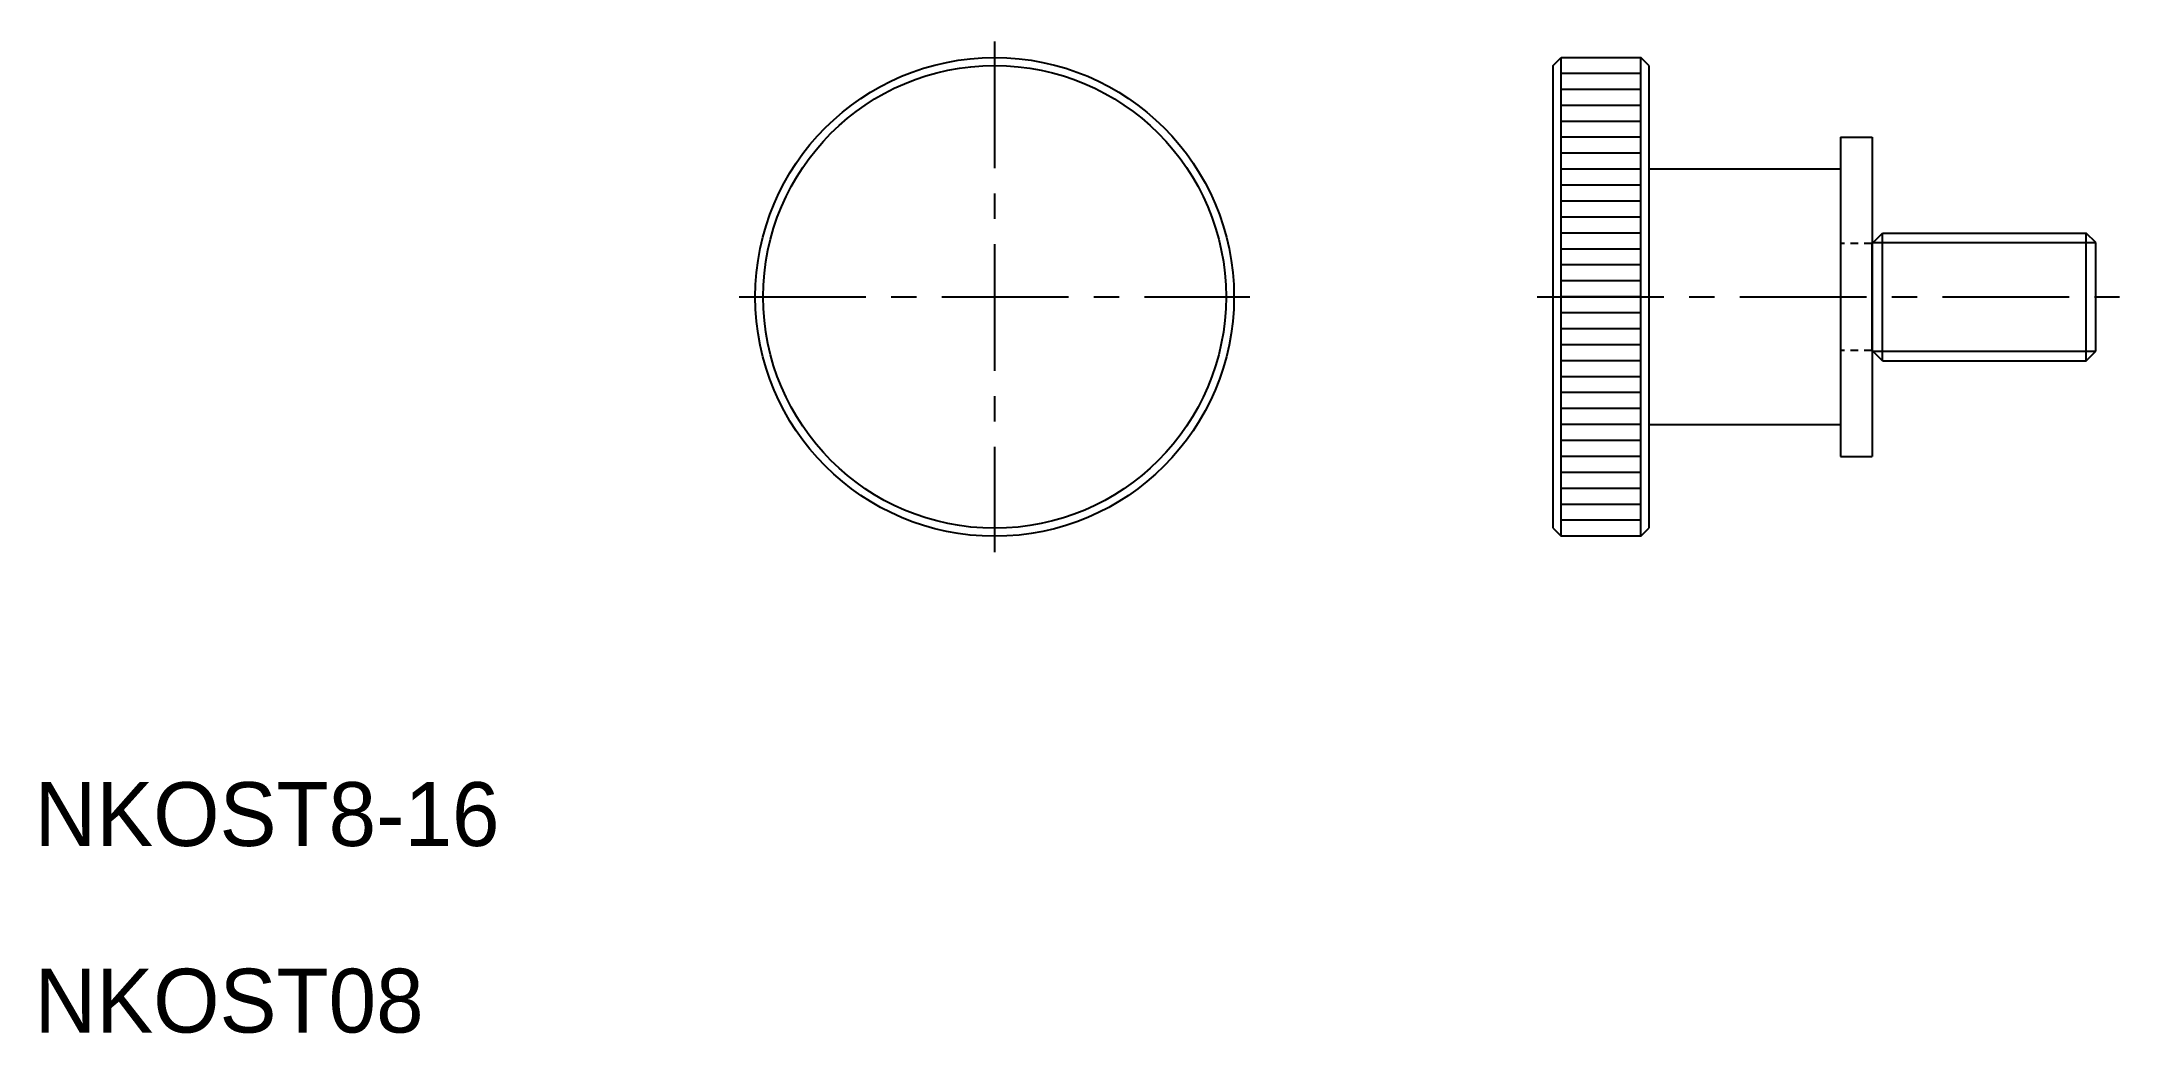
# Model space of a CAD drawing. Extents: x 22 to 152, y 15 to 77.
import ezdxf

# ---------------------------------------------------------------- set-up
doc = ezdxf.new("R2010")
doc.units = 0
doc.header["$LTSCALE"] = 0.25
doc.linetypes.add('CENTER', pattern=[50.8, 31.75, -6.35, 6.35, -6.35])
doc.linetypes.add('DASHED', pattern=[3.5, 2, -1.5])
doc.layers.get('0').update_dxf_attribs({"linetype": 'CONTINUOUS'})
doc.layers.add('CENTER', color=1, linetype='CENTER')

msp = doc.modelspace()

# ---------------------------------------------------------------- linework, layer by layer
at = {"color": 7, "linetype": 'CONTINUOUS'}
for p, q in [((116.96, 75.73), (117.46, 76.23)), ((116.96, 46.73), (116.96, 75.73)), ((117.46, 46.23), (117.46, 76.23)), ((117.46, 76.23), (122.46, 76.23)), ((122.46, 46.23), (122.46, 76.23)), ((122.96, 75.73), (122.46, 76.23)), ((122.96, 75.73), (122.96, 46.73)), ((122.46, 75.23), (117.46, 75.23)), ((122.46, 74.23), (117.46, 74.23)), ((122.46, 73.23), (117.46, 73.23)), ((122.46, 72.23), (117.46, 72.23)), ((122.46, 71.23), (117.46, 71.23)), ((134.96, 71.23), (134.96, 51.23)), ((134.96, 71.23), (136.96, 71.23)), ((136.96, 71.23), (136.96, 51.23)), ((122.46, 70.23), (117.46, 70.23)), ((122.46, 69.23), (117.46, 69.23)), ((134.96, 69.23), (122.96, 69.23)), ((122.46, 68.23), (117.46, 68.23)), ((122.46, 67.23), (117.46, 67.23)), ((122.46, 66.23), (117.46, 66.23)), ((122.46, 65.23), (117.46, 65.23)), ((136.96, 64.58), (137.61, 65.23)), ((137.61, 65.23), (150.36, 65.23)), ((137.61, 57.23), (137.61, 65.23)), ((150.36, 57.23), (150.36, 65.23)), ((150.96, 64.63), (150.36, 65.23)), ((122.46, 64.23), (117.46, 64.23)), ((136.96, 57.88), (136.96, 64.58)), ((150.96, 57.83), (150.96, 64.63)), ((122.46, 63.23), (117.46, 63.23)), ((122.46, 62.23), (117.46, 62.23)), ((122.46, 61.23), (117.46, 61.23)), ((122.46, 60.23), (117.46, 60.23)), ((122.46, 59.23), (117.46, 59.23)), ((122.46, 58.23), (117.46, 58.23)), ((137.61, 57.23), (136.96, 57.88)), ((150.36, 57.23), (150.96, 57.83)), ((122.46, 57.23), (117.46, 57.23)), ((122.46, 56.23), (117.46, 56.23)), ((137.61, 57.23), (150.36, 57.23)), ((122.46, 55.23), (117.46, 55.23)), ((122.46, 54.23), (117.46, 54.23)), ((122.46, 53.23), (117.46, 53.23)), ((122.46, 52.23), (117.46, 52.23)), ((122.96, 53.23), (134.96, 53.23)), ((122.46, 51.23), (117.46, 51.23)), ((134.96, 51.23), (136.96, 51.23)), ((122.46, 50.23), (117.46, 50.23)), ((122.46, 49.23), (117.46, 49.23)), ((122.46, 48.23), (117.46, 48.23)), ((122.46, 47.23), (117.46, 47.23)), ((116.96, 46.73), (117.46, 46.23)), ((122.46, 46.23), (117.46, 46.23)), ((122.46, 46.23), (122.96, 46.73))]:
    msp.add_line(p, q, dxfattribs=at)
at = {"color": 3, "linetype": 'DASHED'}
for p, q in [((136.96, 64.58), (134.96, 64.58)), ((136.96, 57.88), (134.96, 57.88))]:
    msp.add_line(p, q, dxfattribs=at)
at = {"color": 3, "linetype": 'CONTINUOUS'}
for p, q in [((137.01, 64.63), (150.96, 64.63)), ((137.01, 57.83), (150.96, 57.83))]:
    msp.add_line(p, q, dxfattribs=at)
at = {"color": 7, "linetype": 'CONTINUOUS'}
for radius in [15, 14.5]:
    msp.add_circle((81.96, 61.23), radius, dxfattribs=at)
at = {"layer": 'CENTER', "color": 1, "linetype": 'CENTER'}
for p, q in [((81.96, 77.23), (81.96, 45.23)), ((65.96, 61.23), (97.96, 61.23)), ((115.96, 61.23), (152.45, 61.23))]:
    msp.add_line(p, q, dxfattribs=at)

# ---------------------------------------------------------------- texts
at = {"color": 7, "linetype": 'CONTINUOUS'}
for s, p in [('NKOST8-16', (21.8, 26.82)), ('NKOST08', (21.8, 15.13))]:
    msp.add_text(s, height=4, dxfattribs=at).set_placement(p)

doc.saveas('drawing.dxf')
